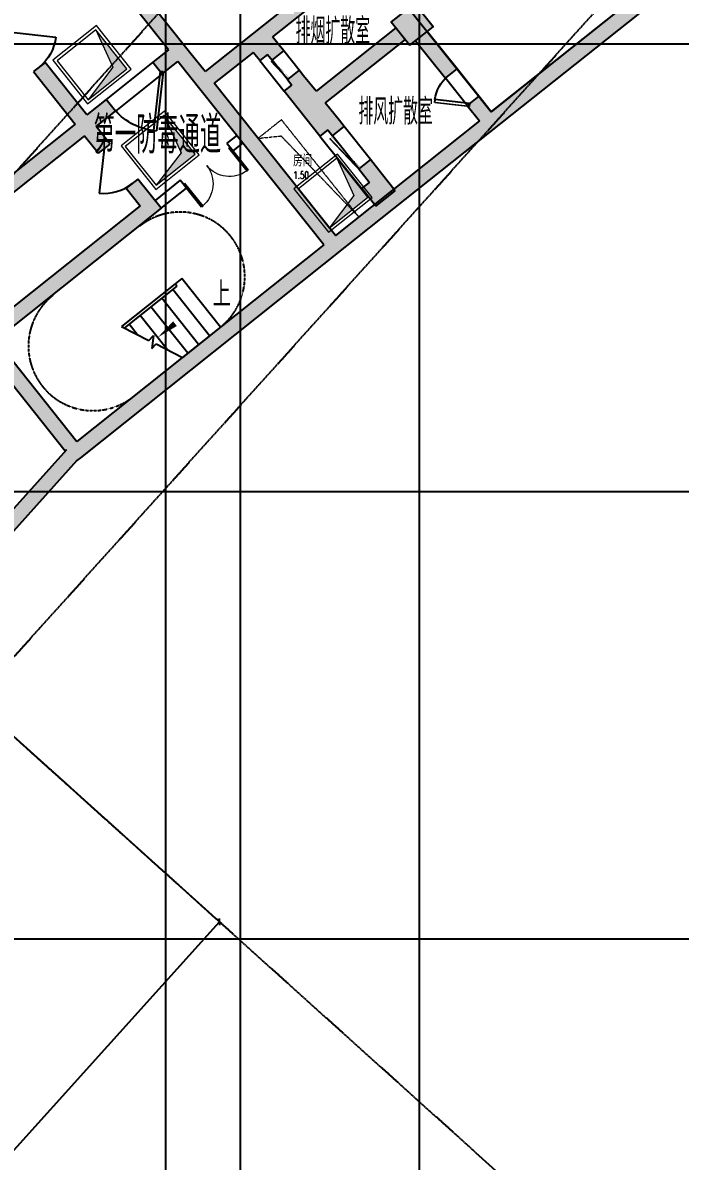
# Model space of a CAD drawing. Extents: x -20827274 to 1300756471, y -549375 to 3431892.
# Drawn here: x 82370 to 95591, y -277979 to -255077 of the extents above; entities that cross this region are included whole.
import ezdxf

# ---------------------------------------------------------------- set-up
doc = ezdxf.new("R2010")
doc.units = 0
doc.header["$LTSCALE"] = 10
for name, pattern in [('DASH', [0.35, 0.25, -0.1]), ('暖附图底图$0$DASH', [0.35, 0.25, -0.1]), ('暖附图底图$0$DOTE', [2.42, 2, -0.2, 0.02, -0.2])]:
    doc.linetypes.add(name, pattern=pattern)
for name, color, linetype in [('1-zs', 3, 'Continuous'), ('H-TH_DIM', 3, 'Continuous'), ('PUB_HATCH', 8, 'Continuous'), ('暖附图底图$0$1-标注暖通', 8, 'Continuous'), ('暖附图底图$0$A-COLUMN', 8, 'Continuous'), ('暖附图底图$0$A-DIM_SYMB', 8, 'Continuous'), ('暖附图底图$0$A-ROOM_NAME', 8, 'Continuous'), ('暖附图底图$0$A-STAIR', 8, 'Continuous'), ('暖附图底图$0$A-WALL', 8, 'Continuous'), ('暖附图底图$0$A-WINDOW', 8, 'Continuous'), ('暖附图底图$0$AXIS', 8, 'Continuous'), ('暖附图底图$0$C_柴油发电机组', 8, 'Continuous'), ('暖附图底图$0$DOOR_FIRE', 8, 'Continuous'), ('暖附图底图$0$DOTE', 8, 'Continuous'), ('暖附图底图$0$PUB_HATCH', 8, 'Continuous'), ('暖附图底图$0$R_人防洗消集水坑', 8, 'Continuous'), ('暖附图底图$0$SPACE', 8, 'Continuous'), ('暖附图底图$0$STAIR', 8, 'Continuous'), ('暖附图底图$0$WINDOW_RF', 8, 'Continuous')]:
    doc.layers.add(name, color=color, linetype=linetype)
doc.layers.add('HOLE', color=52, linetype='Continuous', lineweight=15)
doc.layers.add('暖附图底图$0$HOLE', color=8, linetype='Continuous', lineweight=15)
doc.styles.add('8B2_02_T3', font='tssdeng.shx', dxfattribs={"width": 0.6, "bigfont": 'TSSDCHN.shx'})
doc.styles.add('暖附图底图$0$8B2_02', font='tssdeng.shx', dxfattribs={"width": 0.6, "bigfont": 'TSSDCHN.shx'})
doc.styles.add('暖附图底图$0$8B2_02_T3', font='tssdeng.shx', dxfattribs={"width": 0.6, "bigfont": 'TSSDCHN.shx'})
doc.styles.add('暖附图底图$0$_TCH_DIM', font='SIMPLEX', dxfattribs={"bigfont": 'GBCBIG'})
doc.styles.add('暖附图底图$0$_TCH_SPACE', font='SIMPLEX', dxfattribs={"height": 5, "bigfont": 'GBCBIG'})
doc.dimstyles.new('_TCH_ARCH&&100', dxfattribs={"dimtxt": 350, "dimasz": 100, "dimexe": 250, "dimexo": 300, "dimgap": 100, "dimtad": 1, "dimdec": 0, "dimrnd": 50, "dimzin": 0, "dimdsep": 46, "dimtxsty": '8B2_02_T3', "dimblk": 'ARCHTICK', "dimcen": 0.09, "dimclrt": 7, "dimazin": 2, "dimtfac": 1, "dimtdec": 0, "dimtix": 1, "dimtmove": 2, "dimatfit": 3, "dimfxl": 0, "dimtolj": 1, "dimtzin": 0, "dimarcsym": 0})
doc.dimstyles.new('暖附图底图$0$_TCH_ARCH&&150', dxfattribs={"dimtxt": 525, "dimasz": 150, "dimexe": 375, "dimexo": 450, "dimgap": 150, "dimtad": 1, "dimdec": 0, "dimrnd": 50, "dimzin": 0, "dimdsep": 46, "dimtxsty": '暖附图底图$0$8B2_02_T3', "dimblk": '暖附图底图$0$_ArchTick', "dimcen": 0.09, "dimclrt": 7, "dimazin": 2, "dimtfac": 1, "dimtdec": 0, "dimtix": 1, "dimtmove": 2, "dimatfit": 3, "dimfxl": 0, "dimtolj": 1, "dimtzin": 0, "dimarcsym": 0})

# ---------------------------------------------------------------- blocks, each defined once
blk = doc.blocks.new('暖附图底图$0$fdj')
at = {"layer": '暖附图底图$0$C_柴油发电机组'}
for points in [[(0, 4200), (-6200, 4200), (-6200, 0), (0, 0)], [(-4700, 1300), (-1700, 1300), (-1700, 2500), (-4700, 2500)], [(-4700, 1300), (-3500, 1300), (-3500, 2500), (-4700, 2500)]]:
    blk.add_lwpolyline(points, close=True, dxfattribs=at)
for points in [[(-3500, 1300), (-4700, 2500)], [(-4700, 1300), (-3500, 2500)], [(-3500, 2100), (-1700, 2100)], [(-3500, 1700), (-1700, 1700)]]:
    blk.add_lwpolyline(points, dxfattribs=at)
at = {"layer": '暖附图底图$0$C_柴油发电机组', "lineweight": -3, "const_width": 10}
for points in [[(-3950, 1900), (-4100, 1900)], [(-3950, 1900), (-3950, 2050)], [(-3950, 1900), (-3950, 1750)], [(-3950, 1900), (-3800, 1900)], [(-2450, 1900), (-2600, 1900)], [(-2450, 1900), (-2450, 2050)], [(-2450, 1900), (-2450, 1750)], [(-2450, 1900), (-2300, 1900)]]:
    blk.add_lwpolyline(points, dxfattribs=at)
blk = doc.blocks.new('暖附图底图$0$洗消污水集水坑')
at = {"layer": '暖附图底图$0$R_人防洗消集水坑', "lineweight": 15}
h = blk.add_hatch(color=256, dxfattribs=at)
h.dxf.hatch_style = 1
h.paths.add_polyline_path([(161254, 16997), (162054, 17197), (161054, 17197), (161054, 16197)])
for points in [[(162114, 17257), (160994, 17257), (160994, 16137), (162114, 16137)], [(162054, 17197), (161054, 17197), (161054, 16197), (162054, 16197)]]:
    blk.add_lwpolyline(points, close=True, dxfattribs=at)
blk.add_lwpolyline([(161054, 16197), (161254, 16997), (162054, 17197)], dxfattribs=at)
blk = doc.blocks.new('暖附图底图$0$洗消坑')
at = {"layer": '暖附图底图$0$R_人防洗消集水坑', "lineweight": 15, "rotation": 218.5325870236756}
for p in [(266946, -267058), (268316, -268779), (271792, -269641)]:
    blk.add_blockref('暖附图底图$0$洗消污水集水坑', p, dxfattribs=at)
blk = doc.blocks.new('暖附图底图$0$$DorLib2D$00000085')
for p, q in [((-0.207, 0.832), (-0.148, 0.891)), ((0.5, 0.125), (-0.207, 0.832)), ((0.5, 0.125), (0.559, 0.184))]:
    blk.add_line(p, q)
at = {"const_width": 0.0417}
blk.add_lwpolyline([(0.559, 0.184), (-0.148, 0.891)], dxfattribs=at)
blk.add_arc((0.5, 0.125), 1, 135, 180)
blk = doc.blocks.new('暖附图底图$0$$DorLib2D$00000251')
at = {"color": 0}
for points, const_width in [([(-0.505, 0.178), (0.492, 0.265)], 0.0375), ([(-0.5, 0.125), (-0.289, 0.145)], 0.00625), ([(-0.209, 0.15), (-0.002, 0.169)], 0.00625), ([(0.055, 0.174), (0.246, 0.191)], 0.00625), ([(0.292, 0.194), (0.496, 0.212)], 0.00625)]:
    blk.add_lwpolyline(points, dxfattribs=dict(at, const_width=const_width))
blk = doc.blocks.new('暖附图底图$0$$DorLib2D$00000002')
for p, q in [((-0.5, 0), (-0.5, 0.4875)), ((-0.475, 0.4875), (-0.5, 0.4875)), ((-0.475, 0), (-0.475, 0.4875)), ((0.475, 0), (0.475, 0.4875)), ((0.475, 0.4875), (0.5, 0.4875)), ((0.5, 0), (0.5, 0.4875)), ((-0.5, 0), (-0.475, 0)), ((0.5, 0), (0.475, 0))]:
    blk.add_line(p, q)
at = {"lineweight": 13}
for centre, start, end in [((-0.4875, 0), 0, 88.53072), ((0.4875, 0), 91.46928, 180)]:
    blk.add_arc(centre, 0.4875, start, end, dxfattribs=at)
blk = doc.blocks.new('暖附图底图$0$$DorLib2D$00000249')
at = {"color": 0}
for points, const_width in [([(-0.504, 0.274), (0.492, 0.361)], 0.06), ([(-0.5, 0.2), (-0.254, 0.221)], 0.01), ([(-0.156, 0.23), (0.13, 0.255)], 0.01), ([(0.207, 0.262), (0.496, 0.287)], 0.01)]:
    blk.add_lwpolyline(points, dxfattribs=dict(at, const_width=const_width))
blk = doc.blocks.new('暖附图底图$0$$DorLib2D$00000114')
at = {"color": 0}
blk.add_line((0.5, 0), (-0.207, 0.707), dxfattribs=at)
blk.add_arc((0.5, 0), 1, 135, 180, dxfattribs=at)
blk = doc.blocks.new('暖附图底图$0$$DorLib2D$00000081')
for p, q in [((-0.207, 0.774), (-0.169, 0.811)), ((0.5, 0.067), (-0.207, 0.774)), ((0.538, 0.104), (-0.169, 0.811)), ((0.5, 0.067), (0.538, 0.104))]:
    blk.add_line(p, q)
blk.add_arc((0.5, 0.067), 1, 135, 180)
blk = doc.blocks.new('暖附图底图$0$_ArchTick')
at = {"color": 0, "linetype": 'ByBlock', "const_width": 0.4}
blk.add_lwpolyline([(-0.5, -0.5), (0.5, 0.5)], dxfattribs=at)
blk = doc.blocks.new('*D3353')
at = {"layer": 'Defpoints', "color": 0, "transparency": 16777216}
for p in [(91475, -277801), (95154, -281113), (1979, -377196)]:
    blk.add_point(p, dxfattribs=at)
at = {"layer": '暖附图底图$0$AXIS', "color": 0, "lineweight": -2, "transparency": 16777216}
for p, q in [((91809, -278102), (95432, -281364)), ((5657, -380508), (95154, -281113)), ((2313, -377497), (5936, -380759))]:
    blk.add_line(p, q, dxfattribs=at)
at = {"layer": '暖附图底图$0$AXIS', "color": 0, "lineweight": -2, "transparency": 16777216, "xscale": 150, "yscale": 150, "zscale": 150}
for p, rotation in [((95154, -281113), 47.99999999999579), ((5657, -380508), 227.9999999999958)]:
    blk.add_blockref('暖附图底图$0$_ArchTick', p, dxfattribs=dict(at, rotation=rotation))
at = {"layer": '暖附图底图$0$AXIS', "color": 7, "transparency": 16777216, "insert": (50099, -330535), "char_height": 525, "attachment_point": 5, "rotation": 48, "style": '暖附图底图$0$8B2_02_T3'}
blk.add_mtext('\\A1;133750', dxfattribs=at)
blk = doc.blocks.new('*D3368')
at = {"layer": 'Defpoints', "color": 0, "transparency": 16777216}
for p in [(91475, -277801), (94262, -280310), (84282, -285789)]:
    blk.add_point(p, dxfattribs=at)
at = {"layer": '暖附图底图$0$AXIS', "color": 0, "lineweight": -2, "transparency": 16777216}
for p, q in [((91809, -278102), (94541, -280561)), ((87069, -288299), (94262, -280310)), ((84616, -286091), (87347, -288550))]:
    blk.add_line(p, q, dxfattribs=at)
at = {"layer": '暖附图底图$0$AXIS', "color": 0, "lineweight": -2, "transparency": 16777216, "xscale": 150, "yscale": 150, "zscale": 150}
for p, rotation in [((94262, -280310), 47.99999999999567), ((87069, -288299), 227.9999999999957)]:
    blk.add_blockref('暖附图底图$0$_ArchTick', p, dxfattribs=dict(at, rotation=rotation))
at = {"layer": '暖附图底图$0$AXIS', "color": 7, "transparency": 16777216, "insert": (90359, -284028), "char_height": 525, "attachment_point": 5, "rotation": 48, "style": '暖附图底图$0$8B2_02_T3'}
blk.add_mtext('\\A1;10750', dxfattribs=at)
blk = doc.blocks.new('_FZH')
blk.add_lwpolyline([(-0.5, -0.5), (0.5, -0.5), (0.5, 0.5), (-0.5, 0.5)], close=True)
at = {"layer": 'PUB_HATCH'}
blk.add_solid([(-0.5, -0.5), (0.5, -0.5), (-0.5, 0.5), (0.5, 0.5)], dxfattribs=at)
blk = doc.blocks.new('_ArchTick')
at = {"color": 0, "linetype": 'ByBlock', "const_width": 0.4}
blk.add_lwpolyline([(-0.5, -0.5), (0.5, 0.5)], dxfattribs=at)
blk = doc.blocks.new('*D1114')
at = {"layer": 'Defpoints', "color": 0, "transparency": 16777216}
for p in [(80814, -268202), (86325, -273164), (66221, -284409)]:
    blk.add_point(p, dxfattribs=at)
at = {"layer": 'H-TH_DIM', "color": 0, "lineweight": -2, "transparency": 16777216}
for p, q in [((81037, -268402), (86511, -273331)), ((71732, -289372), (86325, -273164)), ((66444, -284610), (71917, -289539))]:
    blk.add_line(p, q, dxfattribs=at)
at = {"layer": 'H-TH_DIM', "color": 0, "lineweight": -2, "transparency": 16777216, "xscale": 100, "yscale": 100, "zscale": 100}
for p, rotation in [((86325, -273164), 47.99999999999576), ((71732, -289372), 227.9999999999958)]:
    blk.add_blockref('_ArchTick', p, dxfattribs=dict(at, rotation=rotation))
at = {"layer": 'H-TH_DIM', "color": 7, "transparency": 16777216, "insert": (78824, -281084), "char_height": 350, "attachment_point": 5, "rotation": 48, "style": '8B2_02_T3'}
blk.add_mtext('\\A1;21800', dxfattribs=at)
blk = doc.blocks.new('暖附图底图$0$AFSFCS')
at = {"layer": '暖附图底图$0$PUB_HATCH'}
for points in [[(98541.4, -251872.6), (98241.4, -251728), (91789.8, -256865.8), (91773.9, -257006.3), (91976.7, -257100.4)], [(85504.6, -255715.3), (85723.3, -255669), (83441.4, -252803.5), (83341.4, -252901.3), (83441.4, -253285.1), (85301.7, -255621.2)], [(89116, -253989.8), (89163.8, -253568.3), (87208.2, -255125.7), (87202.4, -255385.9), (87395, -255360.3)], [(87202.4, -255385.9), (87208.2, -255125.7), (86034.8, -256060.1), (86081.1, -256278.8), (86221.7, -256294.8), (87003.9, -255671.8)], [(90057.7, -255413.1), (89870.8, -255178.4), (88267.2, -256455.5), (88261.4, -256715.8), (88454.1, -256690.2)], [(90503.2, -255250.1), (90268.5, -255437), (90869.9, -256192.2), (91104.6, -256005.3)], [(87136.3, -255838.1), (87527.4, -255526.6), (87395, -255360.3), (87202.4, -255385.9), (87003.9, -255671.8)], [(87292.8, -255713.5), (87383, -255826.8), (87617.7, -255639.9), (87527.4, -255526.6)], [(85301.7, -255621.2), (84988.8, -255870.4), (85175.7, -256105), (85488.6, -255855.9), (85504.6, -255715.3)], [(86081.1, -256278.8), (86034.8, -256060.1), (85723.3, -255669), (85504.6, -255715.3), (85488.6, -255855.9), (85987, -256481.7)], [(83659, -256929.4), (82818, -255873.3), (82583.3, -256060.2), (83424.3, -257116.3), (83635.1, -257140.2)], [(88018, -256142.6), (87929.2, -256031.1), (87694.5, -256218), (87783.3, -256329.5)], [(88261.4, -256715.8), (88267.2, -256455.5), (88018, -256142.6), (87626.9, -256454.1), (88063, -257001.6)], [(86796.8, -257498.6), (87031.5, -257311.7), (86221.7, -256294.8), (86081.1, -256278.8), (85987, -256481.7)], [(83845.9, -257164.1), (84237, -256852.6), (84050.1, -256617.9), (83659, -256929.4), (83635.1, -257140.2)], [(88346.1, -257357.2), (88737.2, -257045.7), (88454.1, -256690.2), (88261.4, -256715.8), (88063, -257001.6)], [(91789.8, -256865.8), (91540.6, -256552.9), (91306, -256739.8), (91555.1, -257052.7), (91773.9, -257006.3)], [(83635.1, -257140.2), (83424.3, -257116.3), (81758.8, -258442.7), (81742.8, -258583.2), (81945.7, -258677.3), (83611.2, -257351)], [(83611.2, -257351), (83891.5, -257703), (84126.2, -257516.1), (83845.9, -257164.1), (83635.1, -257140.2)], [(88502.5, -257232.6), (88596, -257349.9), (88830.6, -257163), (88737.2, -257045.7)], [(91773.9, -257006.3), (91555.1, -257052.7), (88660.8, -259357.6), (88644.9, -259498.1), (88847.7, -259592.3), (91976.7, -257100.4)], [(88644.9, -259498.1), (88660.8, -259357.6), (87031.5, -257311.7), (86796.8, -257498.6), (88426.1, -259544.5)], [(89578.2, -258101.7), (89360.2, -257827.9), (89125.5, -258014.8), (89343.5, -258288.6)], [(89861.3, -258457.2), (89578.2, -258101.7), (89187.1, -258413.2), (89470.2, -258768.7)], [(85154.1, -258806.8), (84686.9, -258220.1), (84452.2, -258407), (84732.5, -258759)], [(85154.1, -258806.8), (84732.5, -258759), (81525.3, -261313.1), (81649.9, -261469.6), (81829.5, -261454.4)], [(88644.9, -259498.1), (88426.1, -259544.5), (83458.8, -263500.3), (83403.8, -263672), (83528.4, -263828.4), (88847.7, -259592.3)], [(81649.9, -261469.6), (81594.9, -261641.3), (83224.1, -263687.2), (83403.8, -263672), (83458.8, -263500.3), (81829.5, -261454.4)], [(83456.3, -263885.8), (83250, -263666.6), (81755, -265326.9), (81598.9, -265590), (81643.4, -265899.2)], [(83403.8, -263672), (83224.1, -263687.2), (83250, -263666.6), (83456.3, -263885.8), (83528.4, -263828.4)]]:
    blk.add_hatch(color=256, dxfattribs=at).paths.add_polyline_path(points)
at = {"layer": '暖附图底图$0$A-DIM_SYMB'}
blk.add_lwpolyline([(86065.5, -260625.4, 0, 0, 0), (85079.9, -261410.4, 0, 120, 0), (85431.9, -261130, 0, 0, 0)], format="xyseb", dxfattribs=at)
at = {"layer": '暖附图底图$0$A-STAIR'}
for p, q in [((85433.7, -260329.7), (84358, -261186.3)), ((85433.7, -260329.7), (84358, -261186.3)), ((85471, -260376.6), (84416.8, -261216.2)), ((85566.6, -260223.7), (85433.7, -260329.7)), ((85471, -260376.6), (85433.7, -260329.7)), ((86345.3, -261201.6), (85566.6, -260223.7)), ((85907.3, -261550.4), (85165.9, -260619.5)), ((86126.3, -261376), (85385, -260445.1)), ((85688.2, -261724.9), (84946.9, -260794)), ((85271, -261650.4), (84727.9, -260968.4)), ((84358, -261186.3), (84908, -261465.9)), ((84669.6, -261344.7), (84508.9, -261142.8)), ((86345.3, -261201.6), (85582.7, -261808.9)), ((84908, -261465.9), (84998.3, -261365.5)), ((84998.3, -261365.5), (84965.8, -261632.5)), ((84965.8, -261632.5), (85050.4, -261538.3)), ((85050.4, -261538.3), (85582.7, -261808.9))]:
    blk.add_line(p, q, dxfattribs=at)
at = {"layer": '暖附图底图$0$A-WALL'}
for p, q in [((98241.4, -251728), (91789.8, -256865.8)), ((98541.4, -251872.6), (91976.7, -257100.4)), ((85723.3, -255669), (83441.4, -252803.5)), ((85301.7, -255621.2), (83441.4, -253285.1)), ((89163.8, -253568.3), (87208.2, -255125.7)), ((89116, -253989.8), (87395, -255360.3)), ((87208.2, -255125.7), (86034.8, -256060.1)), ((89870.8, -255178.4), (88267.2, -256455.5)), ((91104.6, -256005.3), (90503.2, -255250.1)), ((87527.4, -255526.6), (87395, -255360.3)), ((87617.7, -255639.9), (87527.4, -255526.6)), ((90057.7, -255413.1), (88454.1, -256690.2)), ((90268.5, -255437), (90869.9, -256192.2)), ((85301.7, -255621.2), (84988.8, -255870.4)), ((86034.8, -256060.1), (85723.3, -255669)), ((87003.9, -255671.8), (86221.7, -256294.8)), ((87136.3, -255838.1), (87003.9, -255671.8)), ((87292.8, -255713.5), (87136.3, -255838.1)), ((87292.8, -255713.5), (87383, -255826.8)), ((87383, -255826.8), (87617.7, -255639.9)), ((82818, -255873.3), (82583.3, -256060.2)), ((83659, -256929.4), (82818, -255873.3)), ((84988.8, -255870.4), (85175.7, -256105)), ((85175.7, -256105), (85488.6, -255855.9)), ((85987, -256481.7), (85488.6, -255855.9)), ((87929.2, -256031.1), (87694.5, -256218)), ((88018, -256142.6), (87929.2, -256031.1)), ((90869.9, -256192.2), (91104.6, -256005.3)), ((82583.3, -256060.2), (83424.3, -257116.3)), ((87694.5, -256218), (87783.3, -256329.5)), ((88267.2, -256455.5), (88018, -256142.6)), ((86796.8, -257498.6), (85987, -256481.7)), ((87031.5, -257311.7), (86221.7, -256294.8)), ((87626.9, -256454.1), (87783.3, -256329.5)), ((88063, -257001.6), (87626.9, -256454.1)), ((84050.1, -256617.9), (83659, -256929.4)), ((84237, -256852.6), (84050.1, -256617.9)), ((88737.2, -257045.7), (88454.1, -256690.2)), ((91540.6, -256552.9), (91306, -256739.8)), ((91789.8, -256865.8), (91540.6, -256552.9)), ((83845.9, -257164.1), (84237, -256852.6)), ((91306, -256739.8), (91555.1, -257052.7)), ((83424.3, -257116.3), (81758.8, -258442.7)), ((84126.2, -257516.1), (83845.9, -257164.1)), ((88346.1, -257357.2), (88063, -257001.6)), ((88596, -257349.9), (88830.6, -257163)), ((91555.1, -257052.7), (88660.8, -259357.6)), ((88830.6, -257163), (88737.2, -257045.7)), ((91976.7, -257100.4), (88847.7, -259592.3)), ((83611.2, -257351), (81945.7, -258677.3)), ((83611.2, -257351), (83891.5, -257703)), ((86672.2, -257342.1), (86476.7, -257497.9)), ((88660.8, -259357.6), (87031.5, -257311.7)), ((88502.5, -257232.6), (88346.1, -257357.2)), ((88502.5, -257232.6), (88596, -257349.9)), ((83891.5, -257703), (84126.2, -257516.1)), ((86476.7, -257497.9), (86601.3, -257654.3)), ((86601.3, -257654.3), (86796.8, -257498.6)), ((88426.1, -259544.5), (86796.8, -257498.6)), ((89360.2, -257827.9), (89125.5, -258014.8)), ((89578.2, -258101.7), (89360.2, -257827.9)), ((89125.5, -258014.8), (89343.5, -258288.6)), ((89861.3, -258457.2), (89578.2, -258101.7)), ((84686.9, -258220.1), (84452.2, -258407)), ((85154.1, -258806.8), (84686.9, -258220.1)), ((85538, -258245.4), (85029.5, -258650.3)), ((85662.6, -258401.9), (85538, -258245.4)), ((89187.1, -258413.2), (89343.5, -258288.6)), ((84452.2, -258407), (84732.5, -258759)), ((85154.1, -258806.8), (85662.6, -258401.9)), ((89470.2, -258768.7), (89187.1, -258413.2)), ((89470.2, -258768.7), (89861.3, -258457.2)), ((84732.5, -258759), (81525.3, -261313.1)), ((85154.1, -258806.8), (81829.5, -261454.4)), ((88426.1, -259544.5), (83458.8, -263500.3)), ((88847.7, -259592.3), (83528.4, -263828.4)), ((81829.5, -261454.4), (83458.8, -263500.3)), ((81594.9, -261641.3), (83224.1, -263687.2)), ((83250, -263666.6), (81755, -265326.9)), ((83224.1, -263687.2), (83250, -263666.6)), ((83528.4, -263828.4), (83456.3, -263885.8)), ((83456.3, -263885.8), (81643.4, -265899.2))]:
    blk.add_line(p, q, dxfattribs=at)
at = {"layer": '暖附图底图$0$AXIS'}
blk.add_line((91475.1, -277800.6), (95933.9, -281815.4), dxfattribs=at)
at = {"layer": '暖附图底图$0$DOTE', "color": 16, "linetype": '暖附图底图$0$DOTE', "ltscale": 1.5}
blk.add_line((85241.4, -155629.3), (85241.4, -385768.2), dxfattribs=at)
at = {"layer": '暖附图底图$0$DOTE', "color": 127, "linetype": '暖附图底图$0$DOTE', "ltscale": 1.5}
for p, q in [((86741.4, -155629.3), (86741.4, -385768.2)), ((90341.4, -155629.3), (90341.4, -385768.2)), ((-19282.2, -370815), (113456.9, -223393.3)), ((-14328.5, -375027.4), (118287.3, -227742.6)), ((145070.3, -255510.4), (16241.4, -255510.4)), ((67835.9, -256515.8), (91475.1, -277800.6)), ((145070.3, -264510.4), (16241.4, -264510.4)), ((145070.3, -273510.4), (16241.4, -273510.4))]:
    blk.add_line(p, q, dxfattribs=at)
at = {"layer": '暖附图底图$0$HOLE', "linetype": '暖附图底图$0$DASH'}
blk.add_lwpolyline([(87572.8, -257028.2), (87103.4, -257402), (88660.8, -259357.6), (89130.2, -258983.8)], close=True, dxfattribs=at)
blk.add_lwpolyline([(87103.4, -257402), (87563.5, -257353.7), (89130.2, -258983.8)], dxfattribs=at)
at = {"layer": '暖附图底图$0$STAIR', "color": 9, "linetype": '暖附图底图$0$DASH'}
for centre, start, end in [((85535.5, -260184.6), 308.53259, 128.53259), ((83783.2, -261580.1), 128.53259, 308.53259)]:
    blk.add_arc(centre, 1300, start, end, dxfattribs=at)
at = {"layer": '暖附图底图$0$WINDOW_RF'}
for p, q in [((87929.2, -256031.1, 330.3), (87617.7, -255639.9, 330.3)), ((84988.8, -255870.4), (84050.1, -256617.9)), ((87136.3, -255838.1), (87626.9, -256454.1)), ((87694.5, -256218, 330.3), (87383, -255826.8, 330.3)), ((91540.6, -256552.9), (91104.6, -256005.3)), ((85175.7, -256105), (84237, -256852.6)), ((91306, -256739.8), (90869.9, -256192.2)), ((89360.2, -257827.9), (88830.6, -257163)), ((88346.1, -257357.2), (89187.1, -258413.2)), ((89125.5, -258014.8), (88596, -257349.9))]:
    blk.add_line(p, q, dxfattribs=at)
blk.add_blockref('暖附图底图$0$洗消坑', (-67208.6, 124839.6))
at = {"linetype": 'Continuous', "rotation": 218.5325870246042}
blk.add_blockref('暖附图底图$0$fdj', (89173.3, -253580.2), dxfattribs=at)
at = {"layer": '暖附图底图$0$A-COLUMN', "xscale": 600.0000000000215, "yscale": 600.0000000000215, "zscale": 600.0000000000215, "rotation": 38.53258702836033}
blk.add_blockref('_FZH', (90198.9, -255108.9), dxfattribs=at)
at = {"layer": '暖附图底图$0$A-WINDOW', "xscale": 900, "zscale": 300}
for p, yscale, rotation in [((82420.3, -255614.8), -900, 128.5325870243769), ((84289.2, -257961.5), 900, 128.5325870243748)]:
    blk.add_blockref('暖附图底图$0$$DorLib2D$00000114', p, dxfattribs=dict(at, yscale=yscale, rotation=rotation))
at = {"layer": '暖附图底图$0$DOOR_FIRE', "xscale": -1200, "yscale": 1200, "zscale": 200, "rotation": 218.5325870243518}
blk.add_blockref('暖附图底图$0$$DorLib2D$00000002', (86069.6, -257949.9), dxfattribs=at)
at = {"layer": '暖附图底图$0$WINDOW_RF', "zscale": 300}
for name, p, xscale, yscale, rotation in [('暖附图底图$0$$DorLib2D$00000249', (87656.1, -255928.9), 500, 500, 128.5325870243865), ('暖附图底图$0$$DorLib2D$00000081', (84612.9, -256361.5), -1200, 1200, 218.53258702435), ('暖附图底图$0$$DorLib2D$00000251', (88978.1, -257588.9), 850, 850, 128.5325870243763)]:
    blk.add_blockref(name, p, dxfattribs=dict(at, xscale=xscale, yscale=yscale, rotation=rotation))
at = {"layer": '暖附图底图$0$WINDOW_RF', "lineweight": 15, "xscale": -700, "yscale": 700, "zscale": 300, "rotation": 128.5325870243776}
blk.add_blockref('暖附图底图$0$$DorLib2D$00000085', (91205.3, -256372.5), dxfattribs=at)
at = {"layer": '暖附图底图$0$A-DIM_SYMB', "color": 7, "style": '暖附图底图$0$_TCH_DIM'}
blk.add_text('上', height=506.4, dxfattribs=at).set_placement((86188.7, -260789.8))
at = {"layer": '暖附图底图$0$A-ROOM_NAME', "style": '暖附图底图$0$8B2_02', "width": 0.6}
for s, height, p in [('排烟扩散室', 525, (87857.4, -255505.1)), ('排风扩散室', 525, (89121, -257125.5)), ('第一防毒通道', 750, (83794.2, -257706.8))]:
    blk.add_text(s, height=height, dxfattribs=at).set_placement(p)
at = {"layer": '暖附图底图$0$SPACE', "style": '暖附图底图$0$_TCH_SPACE'}
blk.add_text('房间', height=241.13, dxfattribs=at).set_placement((87806.2, -257967.8))
at = {"layer": '暖附图底图$0$SPACE', "style": '暖附图底图$0$_TCH_SPACE', "width": 0.705882}
blk.add_text('1.50', height=148.75, dxfattribs=at).set_placement((87809.1, -258217.2))
at = {"layer": '暖附图底图$0$AXIS'}
for p1, distance, picture, middle in [((1978.9, -377196.2), -4950, '*D3353', (50099, -330534.6)), ((84281.9, -285789.4), -3750, '*D3368', (90358.7, -284028.3))]:
    dim = blk.add_aligned_dim(p1=p1, p2=(91475.1, -277800.6), distance=distance, dimstyle='暖附图底图$0$_TCH_ARCH&&150', dxfattribs=at)
    dim.commit()
    dim.dimension.update_dxf_attribs({"geometry": picture, "text_midpoint": middle})
blk = doc.blocks.new('暖附图底图')
at = {"layer": '暖附图底图$0$1-标注暖通', "linetype": '暖附图底图$0$DASH'}
blk.add_blockref('暖附图底图$0$AFSFCS', (500000, 0), dxfattribs=at)

msp = doc.modelspace()

# ---------------------------------------------------------------- linework, layer by layer
at = {"layer": 'HOLE', "linetype": 'DASH'}
msp.add_lwpolyline([(87572.8, -257028.2), (87103.4, -257402), (88660.8, -259357.6), (89130.2, -258983.8)], close=True, dxfattribs=at)
msp.add_lwpolyline([(87103.4, -257402), (87563.5, -257353.7), (89130.2, -258983.8)], dxfattribs=at)

# ---------------------------------------------------------------- block references
at = {"layer": '1-zs'}
msp.add_blockref('暖附图底图', (-500000, 0), dxfattribs=at)

# ---------------------------------------------------------------- dimensions: what is measured, and where the dimension line sits
at = {"layer": 'H-TH_DIM'}
dim = msp.add_aligned_dim(p1=(66220.6, -284409.5), p2=(80814.3, -268201.6), distance=-7415.7, dimstyle='_TCH_ARCH&&100', dxfattribs=at)
dim.commit()
dim.dimension.update_dxf_attribs({"geometry": '*D1114', "text_midpoint": (78824, -281083.6)})

doc.saveas('drawing.dxf')
